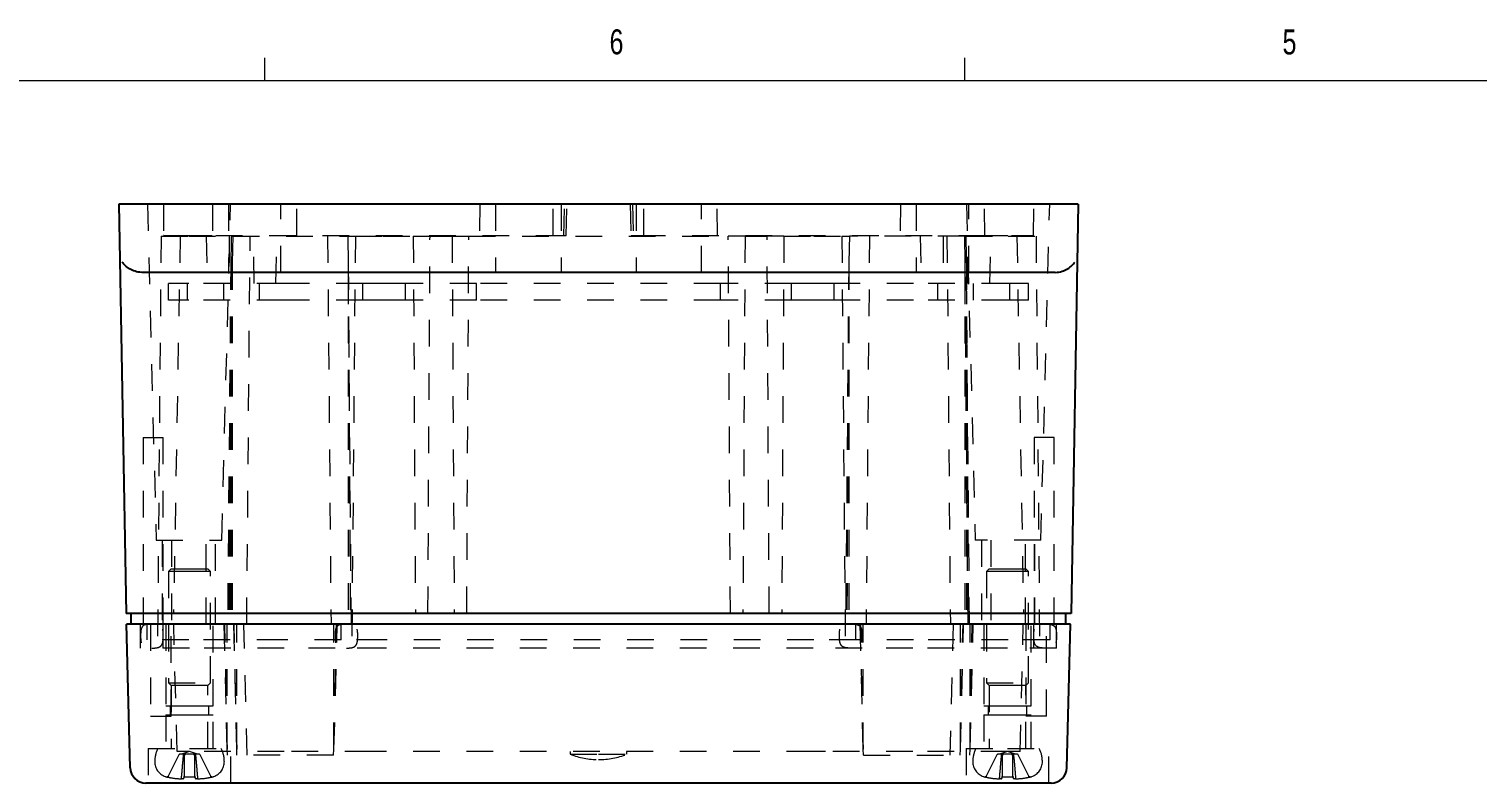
# Model space of a CAD drawing. Header units: inches. Extents: x 0.3 to 21.8, y 0.2 to 16.9.
# Drawn here: x 4.89 to 10.32, y 14.03 to 16.85 of the extents above; entities that cross this region are included whole.
import ezdxf

# ---------------------------------------------------------------- set-up
doc = ezdxf.new("R2010")
doc.units = ezdxf.units.IN
doc.header["$MEASUREMENT"] = 0
doc.linetypes.add('HIDDEN', pattern=[0.075, 0.05, -0.025])
doc.styles.add('SLDTEXTSTYLE1', font='TXT', dxfattribs={"width": 0.75})

msp = doc.modelspace()

# ---------------------------------------------------------------- linework, layer by layer
at = {"color": 7, "linetype": 'Continuous', "lineweight": 18}
for p, q in [((5.7729, 16.6606), (5.7729, 16.7454)), ((8.3979, 16.6606), (8.3979, 16.7454)), ((0.5229, 16.6606), (21.5229, 16.6606))]:
    msp.add_line(p, q, dxfattribs=at)
at = {"color": 7, "linetype": 'Continuous', "lineweight": 25}
for p, q in [((5.2259, 16.1968), (5.2527, 14.6614)), ((5.2349, 16.1968), (5.2259, 16.1968)), ((5.3991, 16.1968), (5.2349, 16.1968)), ((5.5892, 16.1968), (5.3991, 16.1968)), ((8.4593, 16.1968), (5.5892, 16.1968)), ((8.6494, 16.1968), (8.4593, 16.1968)), ((8.8136, 16.1968), (8.6494, 16.1968)), ((8.8225, 16.1968), (8.7957, 14.6614)), ((8.8225, 16.1968), (8.8136, 16.1968)), ((5.4407, 15.9409), (5.3118, 15.9409)), ((5.5892, 15.9409), (5.4407, 15.9409)), ((8.4593, 15.9409), (5.5892, 15.9409)), ((8.6078, 15.9409), (8.4593, 15.9409)), ((8.7367, 15.9409), (8.6078, 15.9409)), ((5.4887, 14.6614), (5.2527, 14.6614)), ((5.2724, 14.622), (5.2724, 14.6614)), ((8.5597, 14.6614), (5.4887, 14.6614)), ((8.7957, 14.6614), (8.5597, 14.6614)), ((8.7761, 14.622), (8.7761, 14.6614)), ((5.2685, 14.0835), (5.2547, 14.622)), ((5.4907, 14.622), (5.2547, 14.622)), ((8.5577, 14.622), (5.4907, 14.622)), ((8.7937, 14.622), (8.5577, 14.622)), ((8.78, 14.0835), (8.7937, 14.622)), ((5.4907, 14.026), (5.3275, 14.026)), ((8.5577, 14.026), (5.4907, 14.026)), ((8.721, 14.026), (8.5577, 14.026))]:
    msp.add_line(p, q, dxfattribs=at)
at = {"color": 7, "linetype": 'HIDDEN', "lineweight": 18}
for p, q in [((5.3327, 16.1968), (5.3657, 14.937)), ((5.3926, 16.1968), (5.3936, 16.0787)), ((5.5774, 16.1968), (5.5764, 16.0787)), ((5.6118, 14.937), (5.6447, 16.1968)), ((5.6365, 16.1968), (5.6365, 15.9409)), ((5.8333, 15.9409), (5.8333, 16.1968)), ((5.8934, 16.0787), (5.8924, 16.1968)), ((6.5794, 16.1968), (6.5783, 16.0787)), ((6.6384, 16.1968), (6.6384, 15.9409)), ((6.8539, 16.0787), (6.8543, 16.1968)), ((6.8835, 16.1968), (6.8835, 15.9409)), ((6.8935, 16.0787), (6.8966, 16.1968)), ((6.903, 16.0787), (6.9064, 16.1968)), ((7.1422, 16.1968), (7.1454, 16.0787)), ((7.152, 16.1968), (7.155, 16.0787)), ((7.1649, 16.1968), (7.1649, 15.9409)), ((7.1946, 16.0787), (7.1941, 16.1968)), ((7.4101, 15.9409), (7.4101, 16.1968)), ((7.4702, 16.0787), (7.4691, 16.1968)), ((8.1561, 16.1968), (8.1551, 16.0787)), ((8.2152, 16.1968), (8.2152, 15.9409)), ((8.4037, 16.1968), (8.4367, 14.937)), ((8.412, 15.9409), (8.412, 16.1968)), ((8.4721, 16.0787), (8.4711, 16.1968)), ((8.6549, 16.0787), (8.6559, 16.1968)), ((8.6828, 14.937), (8.7157, 16.1968)), ((5.384, 16.0768), (5.3707, 14.563)), ((5.384, 16.0768), (5.4887, 16.0768)), ((5.3949, 16.0787), (5.3936, 16.0787)), ((5.3949, 16.0787), (5.4761, 16.0787)), ((5.4557, 16.0768), (5.431, 14.663)), ((5.4761, 16.0787), (5.5892, 16.0787)), ((5.4887, 16.0768), (5.6476, 16.0768)), ((5.5532, 16.0768), (5.5579, 15.8997)), ((5.5892, 16.0787), (6.8735, 16.0787)), ((5.6399, 16.0768), (5.6383, 15.8997)), ((5.6476, 16.0768), (5.6526, 16.0768)), ((5.6526, 16.0768), (5.6505, 15.9754)), ((5.6526, 16.0768), (6.0836, 16.0768)), ((5.7053, 14.622), (5.718, 16.0768)), ((5.7333, 15.8997), (5.7318, 16.0768)), ((5.8138, 15.8997), (5.8184, 16.0768)), ((6.0085, 16.0768), (6.0212, 14.622)), ((6.0836, 16.0768), (6.1124, 16.0768)), ((6.1124, 16.0768), (6.0992, 14.563)), ((6.1124, 16.0768), (6.2172, 16.0768)), ((6.2172, 16.0768), (6.3296, 16.0768)), ((6.3296, 16.0768), (6.3375, 14.663)), ((6.3296, 16.0768), (6.3924, 16.0768)), ((6.3845, 14.663), (6.3924, 16.0768)), ((6.3924, 16.0768), (6.4751, 16.0768)), ((6.4751, 16.0768), (6.483, 14.663)), ((6.4751, 16.0768), (6.5379, 16.0768)), ((6.53, 14.663), (6.5379, 16.0768)), ((6.5379, 16.0768), (7.5106, 16.0768)), ((7.1749, 16.0787), (8.4593, 16.0787)), ((7.5185, 14.663), (7.5106, 16.0768)), ((7.5734, 16.0768), (7.5106, 16.0768)), ((7.5734, 16.0768), (7.5655, 14.663)), ((7.5734, 16.0768), (7.6561, 16.0768)), ((7.664, 14.663), (7.6561, 16.0768)), ((7.7189, 16.0768), (7.6561, 16.0768)), ((7.7189, 16.0768), (7.711, 14.663)), ((7.7189, 16.0768), (7.8313, 16.0768)), ((7.8313, 16.0768), (7.9361, 16.0768)), ((7.9361, 16.0768), (7.9493, 14.563)), ((7.9361, 16.0768), (7.9649, 16.0768)), ((8.3959, 16.0768), (7.9649, 16.0768)), ((8.04, 16.0768), (8.0273, 14.622)), ((8.2301, 16.0768), (8.2347, 15.8997)), ((8.3167, 16.0768), (8.3152, 15.8997)), ((8.3305, 16.0768), (8.3432, 14.622)), ((8.4009, 16.0768), (8.3959, 16.0768)), ((8.3959, 16.0768), (8.398, 15.9754)), ((8.4009, 16.0768), (8.5597, 16.0768)), ((8.4102, 15.8997), (8.4086, 16.0768)), ((8.4593, 16.0787), (8.5724, 16.0787)), ((8.4906, 15.8997), (8.4953, 16.0768)), ((8.5597, 16.0768), (8.6645, 16.0768)), ((8.5724, 16.0787), (8.6535, 16.0787)), ((8.5928, 16.0768), (8.6175, 14.663)), ((8.6535, 16.0787), (8.6549, 16.0787)), ((8.6645, 16.0768), (8.6777, 14.563)), ((5.6453, 15.9754), (5.6335, 14.622)), ((5.6453, 15.9754), (5.6372, 14.622)), ((5.6505, 15.9754), (5.6387, 14.622)), ((5.6505, 15.9754), (5.6421, 14.622)), ((5.6453, 15.9754), (5.6453, 14.622)), ((5.6505, 15.9754), (5.6505, 14.622)), ((6.086, 15.9754), (6.0935, 14.622)), ((6.086, 15.9754), (6.086, 14.622)), ((6.0979, 14.622), (6.086, 15.9754)), ((7.9624, 15.9754), (7.9506, 14.622)), ((7.9624, 15.9754), (7.955, 14.622)), ((7.9624, 15.9754), (7.9624, 14.622)), ((8.398, 15.9754), (8.4064, 14.622)), ((8.398, 15.9754), (8.398, 14.622)), ((8.4098, 14.622), (8.398, 15.9754)), ((8.4031, 15.9754), (8.4112, 14.622)), ((8.4031, 15.9754), (8.4031, 14.622)), ((8.415, 14.622), (8.4031, 15.9754)), ((5.4124, 15.8372), (5.4124, 15.8997)), ((5.4887, 15.8997), (5.4124, 15.8997)), ((5.4826, 15.8372), (5.4826, 15.8997)), ((5.8432, 15.8997), (5.4887, 15.8997)), ((5.6183, 15.8997), (5.6183, 15.8372)), ((5.7533, 15.8372), (5.7533, 15.8997)), ((6.1409, 15.8997), (5.8432, 15.8997)), ((6.1409, 15.8372), (6.1409, 15.8997)), ((6.2172, 15.8997), (6.1409, 15.8997)), ((6.3006, 15.8997), (6.2172, 15.8997)), ((6.3006, 15.8372), (6.3006, 15.8997)), ((6.5669, 15.8997), (6.3006, 15.8997)), ((6.5669, 15.8372), (6.5669, 15.8997)), ((7.4816, 15.8997), (6.5669, 15.8997)), ((7.4816, 15.8372), (7.4816, 15.8997)), ((7.7479, 15.8997), (7.4816, 15.8997)), ((7.7479, 15.8372), (7.7479, 15.8997)), ((7.8313, 15.8997), (7.7479, 15.8997)), ((7.9076, 15.8997), (7.8313, 15.8997)), ((7.9076, 15.8372), (7.9076, 15.8997)), ((8.2053, 15.8997), (7.9076, 15.8997)), ((8.5597, 15.8997), (8.2053, 15.8997)), ((8.2952, 15.8997), (8.2952, 15.8372)), ((8.4302, 15.8372), (8.4302, 15.8997)), ((8.6361, 15.8997), (8.5597, 15.8997)), ((8.5659, 15.8372), (8.5659, 15.8997)), ((8.6361, 15.8372), (8.6361, 15.8997)), ((5.4887, 15.8372), (5.4124, 15.8372)), ((5.8432, 15.8372), (5.4887, 15.8372)), ((6.1409, 15.8372), (5.8432, 15.8372)), ((6.2172, 15.8372), (6.1409, 15.8372)), ((6.3006, 15.8372), (6.2172, 15.8372)), ((6.5669, 15.8372), (6.3006, 15.8372)), ((7.4816, 15.8372), (6.5669, 15.8372)), ((7.7479, 15.8372), (7.4816, 15.8372)), ((7.8313, 15.8372), (7.7479, 15.8372)), ((7.9076, 15.8372), (7.8313, 15.8372)), ((8.2053, 15.8372), (7.9076, 15.8372)), ((8.5597, 15.8372), (8.2053, 15.8372)), ((8.6361, 15.8372), (8.5597, 15.8372)), ((5.3164, 15.322), (5.3914, 15.322)), ((5.3164, 15.322), (5.3164, 14.622)), ((5.3914, 14.622), (5.3914, 15.322)), ((8.7321, 15.322), (8.6571, 15.322)), ((8.6571, 15.322), (8.6571, 14.622)), ((8.7321, 14.622), (8.7321, 15.322)), ((5.3657, 14.937), (5.6118, 14.937)), ((5.3887, 14.937), (5.3887, 14.622)), ((5.3887, 14.937), (5.3887, 14.622)), ((5.4238, 14.937), (5.4238, 14.622)), ((5.5537, 14.622), (5.5537, 14.937)), ((5.5887, 14.622), (5.5887, 14.937)), ((5.5887, 14.622), (5.5887, 14.937)), ((8.6828, 14.937), (8.4367, 14.937)), ((8.4597, 14.937), (8.4597, 14.622)), ((8.4597, 14.937), (8.4597, 14.622)), ((8.4948, 14.937), (8.4948, 14.622)), ((8.6247, 14.622), (8.6247, 14.937)), ((8.6597, 14.622), (8.6597, 14.937)), ((8.6597, 14.622), (8.6597, 14.937)), ((5.4218, 14.8293), (5.412, 14.8194)), ((5.4218, 14.8293), (5.4907, 14.8293)), ((5.4907, 14.8293), (5.5596, 14.8293)), ((5.5695, 14.8194), (5.5596, 14.8293)), ((8.4888, 14.8293), (8.479, 14.8194)), ((8.4888, 14.8293), (8.5577, 14.8293)), ((8.5577, 14.8293), (8.6266, 14.8293)), ((8.6365, 14.8194), (8.6266, 14.8293)), ((5.4907, 14.8194), (5.412, 14.8194)), ((5.412, 14.8194), (5.412, 14.4021)), ((5.5695, 14.8194), (5.4907, 14.8194)), ((5.5695, 14.4021), (5.5695, 14.8194)), ((8.5577, 14.8194), (8.479, 14.8194)), ((8.479, 14.8194), (8.479, 14.4021)), ((8.6365, 14.8194), (8.5577, 14.8194)), ((8.6365, 14.4021), (8.6365, 14.8194)), ((5.3716, 14.663), (5.431, 14.663)), ((6.3375, 14.663), (6.3845, 14.663)), ((6.483, 14.663), (6.53, 14.663)), ((7.5655, 14.663), (7.5185, 14.663)), ((7.711, 14.663), (7.664, 14.663)), ((8.6769, 14.663), (8.6175, 14.663)), ((5.3074, 14.532), (5.3074, 14.622)), ((5.3314, 14.563), (5.3314, 14.622)), ((5.3447, 14.622), (5.3447, 14.277)), ((5.3924, 14.532), (5.3924, 14.622)), ((5.4022, 14.622), (5.4022, 14.316)), ((5.4217, 14.277), (5.4217, 14.622)), ((5.444, 14.144), (5.4317, 14.622)), ((5.5792, 14.316), (5.5792, 14.622)), ((5.6193, 14.622), (5.6313, 14.1531)), ((5.6313, 14.1531), (5.6235, 14.622)), ((5.6313, 14.1531), (5.6313, 14.622)), ((5.6556, 14.622), (5.6676, 14.1531)), ((5.6676, 14.1531), (5.6578, 14.622)), ((5.6676, 14.1531), (5.6676, 14.622)), ((5.7073, 14.131), (5.6947, 14.622)), ((6.0324, 14.1531), (6.0414, 14.622)), ((6.0324, 14.1531), (6.0324, 14.622)), ((6.0324, 14.1531), (6.0444, 14.622)), ((6.0598, 14.563), (6.0598, 14.622)), ((7.9887, 14.563), (7.9887, 14.622)), ((8.0041, 14.622), (8.0161, 14.1531)), ((8.0161, 14.1531), (8.0071, 14.622)), ((8.0161, 14.1531), (8.0161, 14.622)), ((8.3537, 14.622), (8.3412, 14.131)), ((8.3809, 14.1531), (8.3907, 14.622)), ((8.3809, 14.1531), (8.3809, 14.622)), ((8.3809, 14.1531), (8.3929, 14.622)), ((8.4172, 14.1531), (8.425, 14.622)), ((8.4172, 14.1531), (8.4172, 14.622)), ((8.4172, 14.1531), (8.4292, 14.622)), ((8.4692, 14.622), (8.4692, 14.316)), ((8.6045, 14.144), (8.6167, 14.622)), ((8.6267, 14.622), (8.6267, 14.277)), ((8.6462, 14.316), (8.6462, 14.622)), ((8.6561, 14.532), (8.6561, 14.622)), ((8.7037, 14.277), (8.7037, 14.622)), ((8.7171, 14.563), (8.7171, 14.622)), ((8.7411, 14.532), (8.7411, 14.622)), ((5.4887, 14.563), (5.3314, 14.563)), ((5.8432, 14.563), (5.4887, 14.563)), ((6.0598, 14.563), (5.8432, 14.563)), ((6.2172, 14.563), (6.0598, 14.563)), ((7.8313, 14.563), (6.2172, 14.563)), ((7.9887, 14.563), (7.8313, 14.563)), ((8.2053, 14.563), (7.9887, 14.563)), ((8.5597, 14.563), (8.2053, 14.563)), ((8.7171, 14.563), (8.5597, 14.563)), ((5.4907, 14.532), (5.3074, 14.532)), ((5.8457, 14.532), (5.4907, 14.532)), ((6.0364, 14.532), (5.8457, 14.532)), ((6.2197, 14.532), (6.0364, 14.532)), ((7.8287, 14.532), (6.2197, 14.532)), ((8.0121, 14.532), (7.8287, 14.532)), ((8.2027, 14.532), (8.0121, 14.532)), ((8.5577, 14.532), (8.2027, 14.532)), ((8.7411, 14.532), (8.5577, 14.532)), ((5.412, 14.4021), (5.5695, 14.4021)), ((5.412, 14.4021), (5.4218, 14.3923)), ((5.4907, 14.3923), (5.4218, 14.3923)), ((5.4218, 14.3923), (5.4218, 14.156)), ((5.5596, 14.3923), (5.4907, 14.3923)), ((5.5596, 14.3923), (5.5695, 14.4021)), ((5.5596, 14.156), (5.5596, 14.3923)), ((8.479, 14.4021), (8.6365, 14.4021)), ((8.479, 14.4021), (8.4888, 14.3923)), ((8.5577, 14.3923), (8.4888, 14.3923)), ((8.4888, 14.3923), (8.4888, 14.156)), ((8.6266, 14.3923), (8.5577, 14.3923)), ((8.6266, 14.3923), (8.6365, 14.4021)), ((8.6266, 14.156), (8.6266, 14.3923)), ((5.4022, 14.316), (5.4907, 14.316)), ((5.4022, 14.282), (5.4907, 14.282)), ((5.4022, 14.282), (5.4022, 14.156)), ((5.4182, 14.316), (5.4182, 14.282)), ((5.4907, 14.316), (5.5792, 14.316)), ((5.4907, 14.282), (5.5792, 14.282)), ((5.5632, 14.282), (5.5632, 14.316)), ((5.5792, 14.156), (5.5792, 14.282)), ((8.4692, 14.316), (8.5577, 14.316)), ((8.4692, 14.282), (8.5577, 14.282)), ((8.4692, 14.282), (8.4692, 14.156)), ((8.4852, 14.316), (8.4852, 14.282)), ((8.5577, 14.316), (8.6462, 14.316)), ((8.5577, 14.282), (8.6462, 14.282)), ((8.6302, 14.282), (8.6302, 14.316)), ((8.6462, 14.156), (8.6462, 14.282)), ((5.3447, 14.277), (5.4217, 14.277)), ((8.7037, 14.277), (8.6267, 14.277)), ((5.3357, 14.156), (5.4907, 14.156)), ((5.3357, 14.156), (5.3357, 14.026)), ((5.4506, 14.1312), (5.411, 14.0518)), ((5.4907, 14.144), (5.444, 14.144)), ((5.4576, 14.134), (5.4551, 14.134)), ((5.4686, 14.134), (5.4576, 14.134)), ((5.4907, 14.1437), (5.4607, 14.134)), ((5.4705, 14.134), (5.4686, 14.134)), ((5.471, 14.134), (5.4705, 14.134)), ((5.4705, 14.134), (5.4705, 14.0519)), ((5.5105, 14.134), (5.471, 14.134)), ((5.4907, 14.156), (5.6457, 14.156)), ((5.8457, 14.144), (5.4907, 14.144)), ((5.5208, 14.134), (5.4907, 14.1437)), ((5.511, 14.134), (5.5105, 14.134)), ((5.511, 14.0519), (5.511, 14.134)), ((5.5129, 14.134), (5.511, 14.134)), ((5.5239, 14.134), (5.5129, 14.134)), ((5.5264, 14.134), (5.5239, 14.134)), ((5.5704, 14.0518), (5.5308, 14.1312)), ((5.6328, 14.131), (5.6313, 14.1531)), ((6.0311, 14.131), (5.6328, 14.131)), ((5.6457, 14.026), (5.6457, 14.156)), ((5.6687, 14.131), (5.6676, 14.1531)), ((6.173, 14.144), (5.8457, 14.144)), ((6.0311, 14.131), (6.0324, 14.1531)), ((6.2197, 14.144), (6.173, 14.144)), ((7.8287, 14.144), (6.2197, 14.144)), ((6.9182, 14.144), (6.9182, 14.134)), ((6.9182, 14.134), (7.0242, 14.134)), ((7.0242, 14.134), (7.1302, 14.134)), ((7.1302, 14.134), (7.1302, 14.144)), ((7.8755, 14.144), (7.8287, 14.144)), ((8.2027, 14.144), (7.8755, 14.144)), ((8.0174, 14.131), (8.0161, 14.1531)), ((8.0174, 14.131), (8.4157, 14.131)), ((8.5577, 14.144), (8.2027, 14.144)), ((8.3798, 14.131), (8.3809, 14.1531)), ((8.4027, 14.156), (8.5577, 14.156)), ((8.4027, 14.156), (8.4027, 14.026)), ((8.4157, 14.131), (8.4172, 14.1531)), ((8.5176, 14.1312), (8.478, 14.0518)), ((8.5246, 14.134), (8.5221, 14.134)), ((8.5356, 14.134), (8.5246, 14.134)), ((8.5577, 14.1437), (8.5277, 14.134)), ((8.5375, 14.134), (8.5356, 14.134)), ((8.538, 14.134), (8.5375, 14.134)), ((8.5375, 14.134), (8.5375, 14.0519)), ((8.5775, 14.134), (8.538, 14.134)), ((8.5577, 14.156), (8.7127, 14.156)), ((8.6045, 14.144), (8.5577, 14.144)), ((8.5878, 14.134), (8.5577, 14.1437)), ((8.578, 14.134), (8.5775, 14.134)), ((8.578, 14.0519), (8.578, 14.134)), ((8.5799, 14.134), (8.578, 14.134)), ((8.5909, 14.134), (8.5799, 14.134)), ((8.5934, 14.134), (8.5909, 14.134)), ((8.6374, 14.0518), (8.5978, 14.1312)), ((8.7127, 14.026), (8.7127, 14.156)), ((5.411, 14.0518), (5.4109, 14.0514)), ((5.4655, 14.0419), (5.4606, 14.0419)), ((5.5209, 14.0419), (5.516, 14.0419)), ((5.5704, 14.0518), (5.5706, 14.0514)), ((8.478, 14.0518), (8.4779, 14.0514)), ((8.5325, 14.0419), (8.5276, 14.0419)), ((8.5879, 14.0419), (8.583, 14.0419))]:
    msp.add_line(p, q, dxfattribs=at)
at = {"color": 7, "linetype": 'HIDDEN', "lineweight": 18, "flags": 128}
for points in [[(5.4752, 14.049), (5.4752, 14.0491), (5.4752, 14.0493)], [(8.5422, 14.049), (8.5422, 14.0491), (8.5422, 14.0493)], [(8.5733, 14.049), (8.5733, 14.0491), (8.5733, 14.0493)]]:
    msp.add_lwpolyline(points, dxfattribs=at)
at = {"color": 7, "linetype": 'HIDDEN', "lineweight": 18}
for centre, radius, start, end in [((5.4709, 14.1063), 0.1106, 153.285, 180), ((5.4551, 14.129), 0.005, 90, 153.5035), ((5.5264, 14.129), 0.005, 26.4965, 90), ((5.5106, 14.1063), 0.1106, 0, 26.715), ((7.0242, 14.4049), 0.2909, 248.6302, 270), ((7.0242, 14.4049), 0.2909, 270, 291.3698), ((8.5379, 14.1063), 0.1106, 153.285, 180), ((8.5221, 14.129), 0.005, 90, 153.5035), ((8.5934, 14.129), 0.005, 26.4965, 90), ((8.5776, 14.1063), 0.1106, 0, 26.715), ((5.4193, 14.1063), 0.0591, 180, 250.9738), ((5.5622, 14.1063), 0.0591, 289.0262, 0), ((8.4863, 14.1063), 0.0591, 180, 250.9738), ((8.6292, 14.1063), 0.0591, 289.0262, 0), ((5.4514, 14.1993), 0.1575, 250.9738, 252.8275), ((5.4064, 14.0536), 0.005, 252.8386, 333.5035), ((5.4655, 14.0469), 0.005, 270, 0), ((5.516, 14.0469), 0.005, 180, 270), ((5.5751, 14.0536), 0.005, 206.4965, 287.1827), ((5.5301, 14.1993), 0.1575, 287.1776, 289.0262), ((8.5184, 14.1993), 0.1575, 250.9738, 252.8275), ((8.4734, 14.0536), 0.005, 252.8386, 333.5035), ((8.5325, 14.0469), 0.005, 270, 0), ((8.583, 14.0469), 0.005, 180, 270), ((8.6421, 14.0536), 0.005, 206.4965, 287.1827), ((8.5971, 14.1993), 0.1575, 287.1776, 289.0262)]:
    msp.add_arc(centre, radius, start, end, dxfattribs=at)
at = {"color": 7, "linetype": 'Continuous', "lineweight": 25}
for centre, start, end in [((5.3275, 14.085), 181.466, 270), ((8.721, 14.085), 270, 358.534)]:
    msp.add_arc(centre, 0.059, start, end, dxfattribs=at)
at = {"color": 7, "linetype": 'HIDDEN', "lineweight": 18}
for centre, major_axis, start_param, end_param in [((5.4755, 14.129), (-0.00487, 0.00487), 4.943614, 6.05196), ((5.506, 14.129), (0.00487, 0.00487), 0.231225, 1.339571), ((8.5425, 14.129), (-0.00487, 0.00487), 4.943614, 6.05196), ((8.573, 14.129), (0.00487, 0.00487), 0.231225, 1.339571)]:
    msp.add_ellipse(centre, major_axis=major_axis, ratio=0.235436, start_param=start_param, end_param=end_param, dxfattribs=at)
for points in [[(5.6476, 16.0768), (5.6468, 16.043), (5.6461, 16.0092), (5.6453, 15.9754)], [(6.0836, 16.0768), (6.0844, 16.043), (6.0852, 16.0092), (6.086, 15.9754)], [(7.9649, 16.0768), (7.9641, 16.043), (7.9633, 16.0092), (7.9624, 15.9754)], [(8.4009, 16.0768), (8.4017, 16.043), (8.4024, 16.0092), (8.4031, 15.9754)], [(5.4752, 14.0493), (5.4804, 14.0491), (5.4907, 14.0487), (5.5011, 14.0491), (5.5063, 14.0493)], [(8.5422, 14.0493), (8.5474, 14.0491), (8.5577, 14.0487), (8.5681, 14.0491), (8.5733, 14.0493)]]:
    msp.add_open_spline(points, degree=3, dxfattribs=at)
for points, knots in [([(6.8735, 16.0787), (6.8758, 16.0787), (6.8802, 16.0787), (6.8861, 16.0787), (6.8905, 16.0787), (6.893, 16.0787), (6.893, 16.0787), (6.893, 16.0787)], [0, 0, 0, 0, 0.214748, 0.429499, 0.644194, 0.85882, 1, 1, 1, 1]), ([(6.8943, 16.0787), (6.8959, 16.0787), (6.8993, 16.0787), (6.9022, 16.0787), (6.9025, 16.0787), (6.9026, 16.0787)], [0, 0, 0, 0, 0.349905, 0.699815, 1, 1, 1, 1]), ([(7.146, 16.0787), (7.146, 16.0787), (7.1457, 16.0787), (7.1476, 16.0787), (7.1507, 16.0787), (7.1533, 16.0787), (7.1542, 16.0787)], [0, 0, 0, 0, 0.119646, 0.470222, 0.820905, 1, 1, 1, 1]), ([(7.1555, 16.0787), (7.1554, 16.0787), (7.1551, 16.0787), (7.1568, 16.0787), (7.1605, 16.0787), (7.166, 16.0787), (7.1711, 16.0787), (7.1741, 16.0787), (7.1749, 16.0787)], [0, 0, 0, 0, 0.061189, 0.276038, 0.490852, 0.70568, 0.920567, 1, 1, 1, 1]), ([(7.1565, 16.0787), (7.1583, 16.0787), (7.1612, 16.0787), (7.1643, 16.0787), (7.1655, 16.0787)], [0, 0, 0, 0, 0.6403949, 1, 1, 1, 1]), ([(5.3499, 14.622), (5.3415, 14.622), (5.3308, 14.622), (5.3191, 14.6175), (5.3137, 14.6131), (5.31, 14.6061), (5.3076, 14.5937), (5.3072, 14.5785), (5.3077, 14.5623), (5.3098, 14.5497), (5.315, 14.5402), (5.324, 14.5346), (5.3359, 14.5323), (5.3448, 14.5321), (5.3499, 14.532)], [0, 0, 0, 0, 0.166582, 0.211463, 0.251088, 0.303263, 0.367196, 0.503142, 0.610338, 0.692701, 0.757709, 0.820899, 0.898366, 1, 1, 1, 1]), ([(5.3499, 14.532), (5.3549, 14.5321), (5.3638, 14.5323), (5.3758, 14.5346), (5.3847, 14.5402), (5.3899, 14.5497), (5.3921, 14.5623), (5.3925, 14.5799), (5.3923, 14.5959), (5.3889, 14.608), (5.3853, 14.614), (5.379, 14.6186), (5.3668, 14.6219), (5.3568, 14.622), (5.3499, 14.622)], [0, 0, 0, 0, 0.101625, 0.179085, 0.242269, 0.307272, 0.389628, 0.496814, 0.661931, 0.708473, 0.748858, 0.799828, 0.861633, 1, 1, 1, 1]), ([(6.0789, 14.622), (6.0705, 14.622), (6.0598, 14.622), (6.0481, 14.6175), (6.0427, 14.6131), (6.039, 14.6061), (6.0366, 14.5937), (6.0362, 14.5785), (6.0367, 14.5623), (6.0388, 14.5497), (6.044, 14.5402), (6.053, 14.5346), (6.0649, 14.5323), (6.0738, 14.5321), (6.0789, 14.532)], [0, 0, 0, 0, 0.166582, 0.211463, 0.251088, 0.303263, 0.367196, 0.503142, 0.610338, 0.692701, 0.757709, 0.820899, 0.898366, 1, 1, 1, 1]), ([(6.0789, 14.532), (6.0839, 14.5321), (6.0928, 14.5323), (6.1048, 14.5346), (6.1137, 14.5402), (6.1189, 14.5497), (6.1211, 14.5623), (6.1215, 14.5799), (6.1213, 14.5959), (6.1179, 14.608), (6.1143, 14.614), (6.108, 14.6186), (6.0958, 14.6219), (6.0858, 14.622), (6.0789, 14.622)], [0, 0, 0, 0, 0.101625, 0.179085, 0.242269, 0.307272, 0.389628, 0.496814, 0.661931, 0.708473, 0.748858, 0.799828, 0.861633, 1, 1, 1, 1]), ([(7.9696, 14.532), (7.9646, 14.5321), (7.9557, 14.5323), (7.9437, 14.5346), (7.9348, 14.5402), (7.9296, 14.5497), (7.9274, 14.5623), (7.927, 14.5799), (7.9272, 14.5959), (7.9306, 14.608), (7.9342, 14.614), (7.9405, 14.6186), (7.9527, 14.6219), (7.9627, 14.622), (7.9696, 14.622)], [0, 0, 0, 0, 0.1016255, 0.1790853, 0.2422694, 0.3072719, 0.3896277, 0.4968139, 0.6619311, 0.7084728, 0.7488583, 0.7998277, 0.8616335, 1, 1, 1, 1]), ([(7.9696, 14.622), (7.978, 14.622), (7.9887, 14.622), (8.0004, 14.6175), (8.0058, 14.6131), (8.0095, 14.6061), (8.0119, 14.5937), (8.0123, 14.5785), (8.0118, 14.5623), (8.0096, 14.5497), (8.0045, 14.5402), (7.9955, 14.5346), (7.9836, 14.5323), (7.9747, 14.5321), (7.9696, 14.532)], [0, 0, 0, 0, 0.1665815, 0.2114633, 0.2510879, 0.3032629, 0.3671961, 0.5031422, 0.6103379, 0.692701, 0.7577092, 0.8208989, 0.8983656, 1, 1, 1, 1]), ([(8.6986, 14.532), (8.6936, 14.5321), (8.6847, 14.5323), (8.6727, 14.5346), (8.6638, 14.5402), (8.6586, 14.5497), (8.6564, 14.5623), (8.656, 14.5799), (8.6562, 14.5959), (8.6596, 14.608), (8.6632, 14.614), (8.6695, 14.6186), (8.6817, 14.6219), (8.6917, 14.622), (8.6986, 14.622)], [0, 0, 0, 0, 0.101625, 0.179085, 0.242269, 0.307272, 0.389628, 0.496814, 0.661931, 0.708473, 0.748858, 0.799828, 0.861633, 1, 1, 1, 1]), ([(8.6986, 14.622), (8.707, 14.622), (8.7177, 14.622), (8.7294, 14.6175), (8.7348, 14.6131), (8.7385, 14.6061), (8.7409, 14.5937), (8.7413, 14.5785), (8.7408, 14.5623), (8.7386, 14.5497), (8.7335, 14.5402), (8.7245, 14.5346), (8.7126, 14.5323), (8.7037, 14.5321), (8.6986, 14.532)], [0, 0, 0, 0, 0.166582, 0.211463, 0.251088, 0.303263, 0.367196, 0.503142, 0.610338, 0.692701, 0.757709, 0.820899, 0.898366, 1, 1, 1, 1]), ([(5.4609, 14.0469), (5.4627, 14.0678), (5.4651, 14.0969), (5.4679, 14.1259), (5.4686, 14.134)], [0, 0, 0, 0, 0.721787, 1, 1, 1, 1]), ([(5.5129, 14.134), (5.5146, 14.1154), (5.5173, 14.0863), (5.5197, 14.0573), (5.5206, 14.0469)], [0, 0, 0, 0, 0.641437, 1, 1, 1, 1]), ([(8.5279, 14.0469), (8.5297, 14.0678), (8.5321, 14.0969), (8.5349, 14.1259), (8.5356, 14.134)], [0, 0, 0, 0, 0.721787, 1, 1, 1, 1]), ([(8.5799, 14.134), (8.5816, 14.1154), (8.5843, 14.0863), (8.5867, 14.0573), (8.5876, 14.0469)], [0, 0, 0, 0, 0.641437, 1, 1, 1, 1]), ([(5.4101, 14.0505), (5.4097, 14.0502), (5.4091, 14.0497), (5.4081, 14.0492), (5.4073, 14.0491), (5.4068, 14.0491), (5.4066, 14.0491), (5.4065, 14.0491), (5.4067, 14.0491), (5.4072, 14.049), (5.4086, 14.0487), (5.4109, 14.0482), (5.4134, 14.0476), (5.415, 14.0472), (5.4155, 14.047)], [0, 0, 0, 0, 0.0728988, 0.1358706, 0.1861673, 0.2220956, 0.2527449, 0.2892391, 0.3424914, 0.4246622, 0.5529322, 0.7244685, 0.9234885, 1, 1, 1, 1]), ([(5.411, 14.0518), (5.4108, 14.0513), (5.4105, 14.0508), (5.4101, 14.0505), (5.4101, 14.0505)], [0, 0, 0, 0, 0.978721, 1, 1, 1, 1]), ([(5.4155, 14.0471), (5.417, 14.0467), (5.4317, 14.0431), (5.447, 14.0425), (5.4606, 14.0419)], [0, 0, 0, 0, 0.104903, 1, 1, 1, 1]), ([(5.4645, 14.0419), (5.4639, 14.0419), (5.4629, 14.042), (5.4618, 14.0429), (5.4611, 14.0442), (5.4608, 14.0455), (5.4609, 14.0465), (5.4609, 14.0469)], [0, 0, 0, 0, 0.284639, 0.502156, 0.683938, 0.866579, 1, 1, 1, 1]), ([(5.4704, 14.0517), (5.4704, 14.0515), (5.4705, 14.0507), (5.4699, 14.0496), (5.4692, 14.0488), (5.4687, 14.0485), (5.4686, 14.0485), (5.469, 14.0486), (5.4698, 14.0488), (5.4714, 14.049), (5.4733, 14.0491), (5.4747, 14.049), (5.4752, 14.049)], [0, 0, 0, 0, 0.048136, 0.170704, 0.268943, 0.350116, 0.421103, 0.499442, 0.606999, 0.736387, 0.89704, 1, 1, 1, 1]), ([(5.4687, 14.0485), (5.4687, 14.0485), (5.4687, 14.0485), (5.4691, 14.0486), (5.4701, 14.0488), (5.4718, 14.049), (5.4736, 14.0491), (5.4749, 14.049), (5.4752, 14.049)], [0, 0, 0, 0, 0.061109, 0.206119, 0.38007, 0.615565, 0.882505, 1, 1, 1, 1]), ([(5.4705, 14.0519), (5.4705, 14.0515), (5.4705, 14.0481), (5.4705, 14.0474), (5.4705, 14.0469)], [0, 0, 0, 0, 0.1045555, 1, 1, 1, 1]), ([(5.5063, 14.049), (5.5067, 14.049), (5.5081, 14.0491), (5.5101, 14.049), (5.5118, 14.0488), (5.5127, 14.0485), (5.5129, 14.0484), (5.5127, 14.0485), (5.512, 14.049), (5.5113, 14.0501), (5.5109, 14.0513), (5.511, 14.0519), (5.511, 14.0519)], [0, 0, 0, 0, 0.083172, 0.259374, 0.405414, 0.518172, 0.605655, 0.679595, 0.758967, 0.86666, 0.997658, 1, 1, 1, 1]), ([(5.511, 14.0469), (5.511, 14.0474), (5.511, 14.0481), (5.511, 14.0515), (5.511, 14.0519)], [0, 0, 0, 0, 0.8954445, 1, 1, 1, 1]), ([(5.5128, 14.0485), (5.5128, 14.0485), (5.5128, 14.0485), (5.5124, 14.0488), (5.5116, 14.0496), (5.511, 14.0508), (5.5111, 14.0516), (5.5111, 14.0519)], [0, 0, 0, 0, 0.103669, 0.29333, 0.547532, 0.854222, 1, 1, 1, 1]), ([(5.5206, 14.0469), (5.5206, 14.0464), (5.5207, 14.0454), (5.5204, 14.0441), (5.5198, 14.0431), (5.5188, 14.0422), (5.5178, 14.0419), (5.5171, 14.0419), (5.517, 14.0419)], [0, 0, 0, 0, 0.158671, 0.317217, 0.479382, 0.661765, 0.936687, 1, 1, 1, 1]), ([(5.5209, 14.0419), (5.5345, 14.0425), (5.5497, 14.0431), (5.5645, 14.0467), (5.566, 14.0471)], [0, 0, 0, 0, 0.895097, 1, 1, 1, 1]), ([(5.5661, 14.0471), (5.5666, 14.0472), (5.5683, 14.0476), (5.571, 14.0483), (5.5734, 14.0488), (5.5746, 14.049), (5.575, 14.0491), (5.5749, 14.0491), (5.5746, 14.0491), (5.5739, 14.0491), (5.5727, 14.0494), (5.5715, 14.0503), (5.5706, 14.0512), (5.5705, 14.0517), (5.5705, 14.0518)], [0, 0, 0, 0, 0.078893, 0.276149, 0.444057, 0.568949, 0.639545, 0.687068, 0.719248, 0.756403, 0.826132, 0.905618, 0.995666, 1, 1, 1, 1]), ([(8.4771, 14.0505), (8.4767, 14.0502), (8.4761, 14.0497), (8.4751, 14.0492), (8.4743, 14.0491), (8.4738, 14.0491), (8.4736, 14.0491), (8.4735, 14.0491), (8.4737, 14.0491), (8.4742, 14.049), (8.4756, 14.0487), (8.4779, 14.0482), (8.4804, 14.0476), (8.482, 14.0472), (8.4825, 14.047)], [0, 0, 0, 0, 0.0728988, 0.1358706, 0.1861673, 0.2220956, 0.2527449, 0.2892391, 0.3424914, 0.4246622, 0.5529322, 0.7244685, 0.9234885, 1, 1, 1, 1]), ([(8.478, 14.0518), (8.4778, 14.0513), (8.4775, 14.0508), (8.4771, 14.0505), (8.4771, 14.0505)], [0, 0, 0, 0, 0.978721, 1, 1, 1, 1]), ([(8.4825, 14.0471), (8.484, 14.0467), (8.4987, 14.0431), (8.514, 14.0425), (8.5276, 14.0419)], [0, 0, 0, 0, 0.104903, 1, 1, 1, 1]), ([(8.5315, 14.0419), (8.5309, 14.0419), (8.5299, 14.042), (8.5288, 14.0429), (8.5281, 14.0442), (8.5278, 14.0455), (8.5279, 14.0465), (8.5279, 14.0469)], [0, 0, 0, 0, 0.284639, 0.502156, 0.683938, 0.866579, 1, 1, 1, 1]), ([(8.5374, 14.0517), (8.5374, 14.0515), (8.5375, 14.0507), (8.5369, 14.0496), (8.5362, 14.0488), (8.5357, 14.0485), (8.5356, 14.0485), (8.536, 14.0486), (8.5368, 14.0488), (8.5384, 14.049), (8.5403, 14.0491), (8.5417, 14.049), (8.5422, 14.049)], [0, 0, 0, 0, 0.048136, 0.170704, 0.268943, 0.350116, 0.421103, 0.499442, 0.606999, 0.736387, 0.89704, 1, 1, 1, 1]), ([(8.5357, 14.0485), (8.5357, 14.0485), (8.5357, 14.0485), (8.5361, 14.0486), (8.5371, 14.0488), (8.5388, 14.049), (8.5406, 14.0491), (8.5419, 14.049), (8.5422, 14.049)], [0, 0, 0, 0, 0.061109, 0.206119, 0.38007, 0.615565, 0.882505, 1, 1, 1, 1]), ([(8.5375, 14.0519), (8.5375, 14.0515), (8.5375, 14.0481), (8.5375, 14.0474), (8.5375, 14.0469)], [0, 0, 0, 0, 0.1045555, 1, 1, 1, 1]), ([(8.5733, 14.049), (8.5737, 14.049), (8.5751, 14.0491), (8.5771, 14.049), (8.5788, 14.0488), (8.5797, 14.0485), (8.5799, 14.0484), (8.5797, 14.0485), (8.579, 14.049), (8.5783, 14.0501), (8.5779, 14.0513), (8.578, 14.0519), (8.578, 14.0519)], [0, 0, 0, 0, 0.083172, 0.259374, 0.405414, 0.518172, 0.605655, 0.679595, 0.758967, 0.86666, 0.997658, 1, 1, 1, 1]), ([(8.578, 14.0469), (8.578, 14.0474), (8.578, 14.0481), (8.578, 14.0515), (8.578, 14.0519)], [0, 0, 0, 0, 0.8954445, 1, 1, 1, 1]), ([(8.5798, 14.0485), (8.5798, 14.0485), (8.5798, 14.0485), (8.5794, 14.0488), (8.5786, 14.0496), (8.578, 14.0508), (8.5781, 14.0516), (8.5781, 14.0519)], [0, 0, 0, 0, 0.103669, 0.29333, 0.547532, 0.854222, 1, 1, 1, 1]), ([(8.5876, 14.0469), (8.5876, 14.0464), (8.5877, 14.0454), (8.5874, 14.0441), (8.5868, 14.0431), (8.5858, 14.0422), (8.5848, 14.0419), (8.5841, 14.0419), (8.584, 14.0419)], [0, 0, 0, 0, 0.158671, 0.317217, 0.479382, 0.661765, 0.936687, 1, 1, 1, 1]), ([(8.5879, 14.0419), (8.6015, 14.0425), (8.6167, 14.0431), (8.6315, 14.0467), (8.633, 14.0471)], [0, 0, 0, 0, 0.895097, 1, 1, 1, 1]), ([(8.6331, 14.0471), (8.6336, 14.0472), (8.6353, 14.0476), (8.638, 14.0483), (8.6404, 14.0488), (8.6416, 14.049), (8.642, 14.0491), (8.6419, 14.0491), (8.6416, 14.0491), (8.6409, 14.0491), (8.6397, 14.0494), (8.6385, 14.0503), (8.6376, 14.0512), (8.6375, 14.0517), (8.6375, 14.0518)], [0, 0, 0, 0, 0.078893, 0.276149, 0.444057, 0.568949, 0.639545, 0.687068, 0.719248, 0.756403, 0.826132, 0.905618, 0.995666, 1, 1, 1, 1])]:
    msp.add_open_spline(points, degree=3, knots=knots, dxfattribs=at)
at = {"color": 7, "linetype": 'Continuous', "lineweight": 25}
for points in [[(5.3118, 15.9409), (5.3026, 15.9409), (5.2943, 15.9425), (5.279, 15.9473), (5.272, 15.9506), (5.2599, 15.9579), (5.2546, 15.962), (5.2478, 15.9684), (5.2457, 15.9706), (5.2418, 15.9751), (5.2401, 15.9774), (5.2386, 15.9796)], [(8.7367, 15.9409), (8.7459, 15.9409), (8.7542, 15.9425), (8.7695, 15.9473), (8.7764, 15.9506), (8.7886, 15.9579), (8.7939, 15.962), (8.8007, 15.9684), (8.8028, 15.9706), (8.8066, 15.9751), (8.8084, 15.9774), (8.8099, 15.9796)]]:
    msp.add_open_spline(points, degree=3, knots=[0, 0, 0, 0, 0.25, 0.25, 0.5, 0.5, 0.75, 0.75, 0.875, 0.875, 1, 1, 1, 1], dxfattribs=at)

# ---------------------------------------------------------------- texts
at = {"color": 7, "linetype": 'Continuous', "lineweight": 0, "char_height": 0.0937, "attachment_point": 1, "style": 'SLDTEXTSTYLE1'}
for s, insert in [('6', (7.0654, 16.8522)), ('5', (9.5886, 16.8517))]:
    msp.add_mtext(s, dxfattribs=dict(at, insert=insert))

doc.saveas('drawing.dxf')
